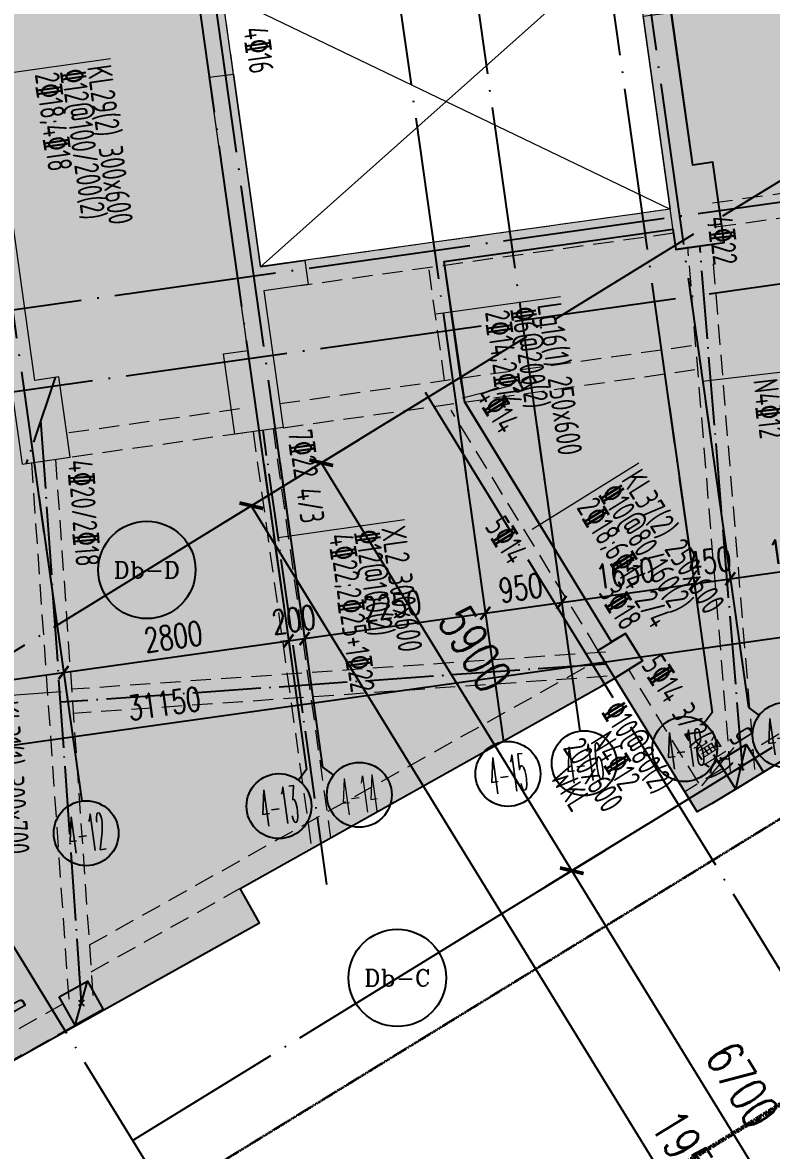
# Model space of a CAD drawing. Header units: millimetres. Extents: x 1089227 to 13101469, y 618865 to 10240562.
# Drawn here: x 3726150 to 3735382, y 4796179 to 4810079 of the extents above; entities that cross this region are included whole.
import ezdxf
from ezdxf.enums import TextEntityAlignment as Align

# ---------------------------------------------------------------- set-up
doc = ezdxf.new("R2010")
doc.units = ezdxf.units.MM
doc.header["$LTSCALE"] = 1000
doc.header["$PDMODE"] = 3
doc.header["$PDSIZE"] = 200
for name, pattern in [('A09-G-CTRL-用地红线+建筑退线_设计区$0$A02-G-MAIN-用地红线+退线_设计区$0$Redline1', [20, 10, -2, 2, -2, 2, -2]), ('A09-G-CTRL-用地红线+建筑退线_设计区$0$Controlline1', [12.8, 8, -1.6, 1.6, -1.6]), ('DOTE', [2.42, 2, -0.2, 0.02, -0.2]), ('GB_DASHDOT3', [1.0675, 0.84, -0.105, 0.0175, -0.105]), ('HIDDEN', [0.375, 0.25, -0.125])]:
    doc.linetypes.add(name, pattern=pattern)
doc.layers.get('0').update_dxf_attribs({"linetype": 'CONTINUOUS'})
doc.layers.get('Defpoints').update_dxf_attribs({"linetype": 'CONTINUOUS'})
for name, color, linetype, lineweight in [('A09-G-CTRL-用地红线+建筑退线_设计区$0$Z-REDL(用地红线)', 10, 'CONTINUOUS', 60), ('A09-G-CTRL-用地红线+建筑退线_设计区$0$Z-REDL-CTRL(建筑控制线)', 40, 'CONTINUOUS', 35), ('S-BEAM-DASH', 4, 'HIDDEN', 0), ('S-HOLE', 11, 'CONTINUOUS', 0), ('S-SLAB-HATCH', 73, 'CONTINUOUS', 0), ('S-WALL', 31, 'CONTINUOUS', 0), ('梁原位标注', 7, 'CONTINUOUS', 18), ('梁名称编号', 2, 'CONTINUOUS', 18), ('梁标注引线', 2, 'CONTINUOUS', 18), ('梁集中标注', 2, 'CONTINUOUS', 18)]:
    doc.layers.add(name, color=color, linetype=linetype, lineweight=lineweight)
for name, color, linetype in [('AXIS', 3, 'CONTINUOUS'), ('AXIS_TEXT', 7, 'CONTINUOUS'), ('C-H', 8, 'CONTINUOUS'), ('DOTE', 1, 'DOTE'), ('S-COLU-BEAM', 240, 'CONTINUOUS'), ('S-GRID-DE', 11, 'GB_DASHDOT3'), ('单形心', 4, 'CONTINUOUS'), ('辅助', 7, 'CONTINUOUS'), ('降板范围', 7, 'CONTINUOUS')]:
    doc.layers.add(name, color=color, linetype=linetype)
doc.styles.add('_TCH_AXIS', font='COMPLEX', dxfattribs={"bigfont": 'AllInOneBig.shx'})
doc.styles.add('_TCH_DIM_T3', font='SIMPLEX', dxfattribs={"width": 0.705882, "bigfont": 'AllInOneBig.shx'})
doc.styles.add('COMPLEX', font='COMPLEX', dxfattribs={"bigfont": 'AllInOneBig.shx'})
doc.styles.add('Style 1', font='yjkeng.shx', dxfattribs={"width": 0.7, "height": 300, "bigfont": 'yjkchn.shx'})
doc.dimstyles.new('_TCH_ARCH&&150', dxfattribs={"dimtxt": 446.25, "dimasz": 150, "dimexe": 375, "dimexo": 450, "dimgap": 189.375, "dimtad": 1, "dimdec": 0, "dimzin": 0, "dimdsep": 46, "dimtxsty": '_TCH_DIM_T3', "dimblk": 'ARCHTICK', "dimcen": 0.09, "dimclrt": 7, "dimazin": 2, "dimtfac": 1, "dimtdec": 0, "dimtix": 1, "dimtmove": 2, "dimatfit": 3, "dimfxl": 0, "dimtolj": 1, "dimtzin": 0, "dimarcsym": 0})
doc.dimstyles.new('_TCH_ARCH-100', dxfattribs={"dimscale": 100, "dimtxt": 2.975, "dimasz": 1, "dimexe": 2.5, "dimexo": 3, "dimgap": 1, "dimtad": 1, "dimdec": 0, "dimzin": 0, "dimdsep": 46, "dimtxsty": '_TCH_DIM_T3', "dimblk": 'ARCHTICK', "dimcen": 0.09, "dimclrt": 7, "dimazin": 2, "dimtfac": 1, "dimtdec": 0, "dimtix": 1, "dimtmove": 2, "dimatfit": 3, "dimfxl": 0, "dimtolj": 1, "dimtzin": 0, "dimarcsym": 0})

# ---------------------------------------------------------------- blocks, each defined once
blk = doc.blocks.new('0323最综用地红线')
at = {"layer": 'A09-G-CTRL-用地红线+建筑退线_设计区$0$Z-REDL(用地红线)', "color": 1, "linetype": 'A09-G-CTRL-用地红线+建筑退线_设计区$0$A02-G-MAIN-用地红线+退线_设计区$0$Redline1', "ltscale": 0.0005}
blk.add_lwpolyline([(8227645, 3548171), (8223641, 3545906), (8217172, 3542094), (8215277, 3540938), (8195227, 3528619), (8181891, 3520433), (8167979, 3511884), (8158561, 3506101)], dxfattribs=at)
at = {"layer": 'A09-G-CTRL-用地红线+建筑退线_设计区$0$Z-REDL-CTRL(建筑控制线)', "linetype": 'A09-G-CTRL-用地红线+建筑退线_设计区$0$Controlline1', "ltscale": 0.0005, "flags": 128}
blk.add_lwpolyline([(8299567, 3686108), (8326626, 3675265), (8336400, 3687495), (8338983, 3690878), (8341712, 3688883), (8341724, 3688834), (8348492, 3681996), (8336495, 3657264), (8335815, 3655857), (8334921, 3653765), (8334408, 3652495), (8333554, 3650188), (8332762, 3647815), (8332296, 3646270), (8331866, 3644682), (8331460, 3643007), (8331063, 3641145), (8330737, 3639422), (8330293, 3636480), (8330017, 3634043), (8329761, 3630317), (8329732, 3627942), (8329763, 3625708), (8329928, 3622644), (8330113, 3620704), (8330325, 3618642), (8330653, 3615645), (8331572, 3606971), (8333151, 3600656), (8334420, 3595620), (8335099, 3592902), (8332162, 3588340), (8329462, 3587873), (8325135, 3587049), (8322510, 3586515), (8319525, 3585891), (8317926, 3585544), (8316578, 3585249), (8315535, 3585011), (8313300, 3584499), (8310791, 3583894), (8309251, 3583537), (8305740, 3582637), (8303918, 3582156), (8302104, 3581668), (8299703, 3581012), (8297227, 3580315), (8295056, 3579682), (8292998, 3579074), (8290643, 3578358), (8288572, 3577710), (8287591, 3577398), (8286161, 3576940), (8284503, 3576401), (8282624, 3575767), (8281086, 3575247), (8278146, 3574222), (8273894, 3572680), (8272471, 3572149), (8271089, 3571640), (8267888, 3570407), (8264331, 3569000), (8260702, 3567515), (8258549, 3566609), (8254947, 3565066), (8252185, 3563832), (8250834, 3563232), (8249176, 3562470), (8247994, 3561930), (8245505, 3560754), (8242980, 3559544), (8239801, 3558013), (8237959, 3557076), (8235838, 3555996), (8233384, 3554698), (8228450, 3552051), (8226178, 3550787), (8222141, 3548504), (8215629, 3544667), (8213710, 3543497), (8193657, 3531175), (8180322, 3522990), (8166408, 3514440), (8156991, 3508658), (8151138, 3505062), (8142685, 3507267), (8121171, 3545747), (8120724, 3546549), (8120233, 3547383), (8119272, 3548967), (8118108, 3550752), (8117067, 3552244), (8115806, 3553970), (8115672, 3554140), (8146431, 3575790), (8162146, 3587599), (8162295, 3588125), (8199863, 3615253), (8204215, 3618404), (8231584, 3638167), (8260590, 3655826), (8295376, 3680010)], close=True, dxfattribs=at)
blk = doc.blocks.new('_AXISO')
blk.add_circle((0, 0), 0.5)
at = {"layer": 'AXIS_TEXT', "style": 'COMPLEX', "width": 1.041667}
blk.add_attdef('A', text='', height=0.56, dxfattribs=at).set_placement((-0.25, -0.28), (0.25, -0.28), align=Align.FIT)
blk = doc.blocks.new('_ArchTick')
at = {"color": 0, "linetype": 'ByBlock', "const_width": 0.3}
blk.add_lwpolyline([(-0.707, -0.707), (0.707, 0.707)], dxfattribs=at)
blk = doc.blocks.new('*D28')
at = {"layer": 'AXIS', "color": 0, "lineweight": -2, "transparency": 16777216}
for p, q in [((0, -2314), (0, -5564)), ((31150, -2314), (31150, -5564)), ((0, -5314), (31150, -5314))]:
    blk.add_line(p, q, dxfattribs=at)
at = {"layer": 'Defpoints', "color": 0, "transparency": 16777216}
for p in [(0, -2014), (31150, -2014), (31150, -5314)]:
    blk.add_point(p, dxfattribs=at)
at = {"layer": 'AXIS', "color": 0, "linetype": 'ByBlock', "lineweight": -2, "transparency": 16777216, "xscale": 100, "yscale": 100, "zscale": 100, "rotation": 180}
blk.add_blockref('_ArchTick', (0, -5314), dxfattribs=at)
at = {"layer": 'AXIS', "color": 0, "linetype": 'ByBlock', "lineweight": -2, "transparency": 16777216, "xscale": 100, "yscale": 100, "zscale": 100}
blk.add_blockref('_ArchTick', (31150, -5314), dxfattribs=at)
at = {"layer": 'AXIS', "color": 7, "transparency": 16777216, "insert": (15575, -5065), "char_height": 297.5, "attachment_point": 5, "style": '_TCH_DIM_T3'}
blk.add_mtext('\\A1;31150', dxfattribs=at)
blk = doc.blocks.new('*D34')
at = {"layer": 'AXIS', "color": 0, "lineweight": -2, "transparency": 16777216}
for p, q in [((11700, -2314), (11700, -4764)), ((14400, -2314), (14400, -4764)), ((11700, -4514), (14400, -4514))]:
    blk.add_line(p, q, dxfattribs=at)
at = {"layer": 'Defpoints', "color": 0, "transparency": 16777216}
for p in [(11700, -2014), (14400, -2014), (14400, -4514)]:
    blk.add_point(p, dxfattribs=at)
at = {"layer": 'AXIS', "color": 0, "linetype": 'ByBlock', "lineweight": -2, "transparency": 16777216, "xscale": 100, "yscale": 100, "zscale": 100, "rotation": 180}
blk.add_blockref('_ArchTick', (11700, -4514), dxfattribs=at)
at = {"layer": 'AXIS', "color": 0, "linetype": 'ByBlock', "lineweight": -2, "transparency": 16777216, "xscale": 100, "yscale": 100, "zscale": 100}
blk.add_blockref('_ArchTick', (14400, -4514), dxfattribs=at)
at = {"layer": 'AXIS', "color": 7, "transparency": 16777216, "insert": (13050, -4265), "char_height": 297.5, "attachment_point": 5, "style": '_TCH_DIM_T3'}
blk.add_mtext('\\A1;2700', dxfattribs=at)
blk = doc.blocks.new('*D35')
at = {"layer": 'AXIS', "color": 0, "lineweight": -2, "transparency": 16777216}
for p, q in [((14400, -2314), (14400, -4764)), ((17200, -2314), (17200, -4764)), ((14400, -4514), (17200, -4514))]:
    blk.add_line(p, q, dxfattribs=at)
at = {"layer": 'Defpoints', "color": 0, "transparency": 16777216}
for p in [(14400, -2014), (17200, -2014), (17200, -4514)]:
    blk.add_point(p, dxfattribs=at)
at = {"layer": 'AXIS', "color": 0, "linetype": 'ByBlock', "lineweight": -2, "transparency": 16777216, "xscale": 100, "yscale": 100, "zscale": 100, "rotation": 180}
blk.add_blockref('_ArchTick', (14400, -4514), dxfattribs=at)
at = {"layer": 'AXIS', "color": 0, "linetype": 'ByBlock', "lineweight": -2, "transparency": 16777216, "xscale": 100, "yscale": 100, "zscale": 100}
blk.add_blockref('_ArchTick', (17200, -4514), dxfattribs=at)
at = {"layer": 'AXIS', "color": 7, "transparency": 16777216, "insert": (15800, -4265), "char_height": 297.5, "attachment_point": 5, "style": '_TCH_DIM_T3'}
blk.add_mtext('\\A1;2800', dxfattribs=at)
blk = doc.blocks.new('*D36')
at = {"layer": 'AXIS', "color": 0, "lineweight": -2, "transparency": 16777216}
for p, q in [((17200, -2314), (17200, -4764)), ((17400, -2314), (17400, -4764)), ((17200, -4514), (17100, -4514)), ((17200, -4514), (17400, -4514)), ((17400, -4514), (17500, -4514))]:
    blk.add_line(p, q, dxfattribs=at)
at = {"layer": 'Defpoints', "color": 0, "transparency": 16777216}
for p in [(17200, -2014), (17400, -2014), (17400, -4514)]:
    blk.add_point(p, dxfattribs=at)
at = {"layer": 'AXIS', "color": 0, "linetype": 'ByBlock', "lineweight": -2, "transparency": 16777216, "xscale": 100, "yscale": 100, "zscale": 100}
blk.add_blockref('_ArchTick', (17200, -4514), dxfattribs=at)
at = {"layer": 'AXIS', "color": 0, "linetype": 'ByBlock', "lineweight": -2, "transparency": 16777216, "xscale": 100, "yscale": 100, "zscale": 100, "rotation": 180}
blk.add_blockref('_ArchTick', (17400, -4514), dxfattribs=at)
at = {"layer": 'AXIS', "color": 7, "transparency": 16777216, "insert": (17300, -4265), "char_height": 297.5, "attachment_point": 5, "style": '_TCH_DIM_T3'}
blk.add_mtext('\\A1;200', dxfattribs=at)
blk = doc.blocks.new('*D37')
at = {"layer": 'AXIS', "color": 0, "lineweight": -2, "transparency": 16777216}
for p, q in [((17400, -2314), (17400, -4764)), ((19650, -2314), (19650, -4764)), ((17400, -4514), (19650, -4514))]:
    blk.add_line(p, q, dxfattribs=at)
at = {"layer": 'Defpoints', "color": 0, "transparency": 16777216}
for p in [(17400, -2014), (19650, -2014), (19650, -4514)]:
    blk.add_point(p, dxfattribs=at)
at = {"layer": 'AXIS', "color": 0, "linetype": 'ByBlock', "lineweight": -2, "transparency": 16777216, "xscale": 100, "yscale": 100, "zscale": 100, "rotation": 180}
blk.add_blockref('_ArchTick', (17400, -4514), dxfattribs=at)
at = {"layer": 'AXIS', "color": 0, "linetype": 'ByBlock', "lineweight": -2, "transparency": 16777216, "xscale": 100, "yscale": 100, "zscale": 100}
blk.add_blockref('_ArchTick', (19650, -4514), dxfattribs=at)
at = {"layer": 'AXIS', "color": 7, "transparency": 16777216, "insert": (18525, -4265), "char_height": 297.5, "attachment_point": 5, "style": '_TCH_DIM_T3'}
blk.add_mtext('\\A1;2250', dxfattribs=at)
blk = doc.blocks.new('*D38')
at = {"layer": 'AXIS', "color": 0, "lineweight": -2, "transparency": 16777216}
for p, q in [((19650, -2314), (19650, -4764)), ((20600, -2314), (20600, -4764)), ((19650, -4514), (20600, -4514))]:
    blk.add_line(p, q, dxfattribs=at)
at = {"layer": 'Defpoints', "color": 0, "transparency": 16777216}
for p in [(19650, -2014), (20600, -2014), (20600, -4514)]:
    blk.add_point(p, dxfattribs=at)
at = {"layer": 'AXIS', "color": 0, "linetype": 'ByBlock', "lineweight": -2, "transparency": 16777216, "xscale": 100, "yscale": 100, "zscale": 100, "rotation": 180}
blk.add_blockref('_ArchTick', (19650, -4514), dxfattribs=at)
at = {"layer": 'AXIS', "color": 0, "linetype": 'ByBlock', "lineweight": -2, "transparency": 16777216, "xscale": 100, "yscale": 100, "zscale": 100}
blk.add_blockref('_ArchTick', (20600, -4514), dxfattribs=at)
at = {"layer": 'AXIS', "color": 7, "transparency": 16777216, "insert": (20125, -4265), "char_height": 297.5, "attachment_point": 5, "style": '_TCH_DIM_T3'}
blk.add_mtext('\\A1;950', dxfattribs=at)
blk = doc.blocks.new('*D39')
at = {"layer": 'AXIS', "color": 0, "lineweight": -2, "transparency": 16777216}
for p, q in [((20600, -2314), (20600, -4764)), ((22250, -2314), (22250, -4764)), ((20600, -4514), (22250, -4514))]:
    blk.add_line(p, q, dxfattribs=at)
at = {"layer": 'Defpoints', "color": 0, "transparency": 16777216}
for p in [(20600, -2014), (22250, -2014), (22250, -4514)]:
    blk.add_point(p, dxfattribs=at)
at = {"layer": 'AXIS', "color": 0, "linetype": 'ByBlock', "lineweight": -2, "transparency": 16777216, "xscale": 100, "yscale": 100, "zscale": 100, "rotation": 180}
blk.add_blockref('_ArchTick', (20600, -4514), dxfattribs=at)
at = {"layer": 'AXIS', "color": 0, "linetype": 'ByBlock', "lineweight": -2, "transparency": 16777216, "xscale": 100, "yscale": 100, "zscale": 100}
blk.add_blockref('_ArchTick', (22250, -4514), dxfattribs=at)
at = {"layer": 'AXIS', "color": 7, "transparency": 16777216, "insert": (21425, -4265), "char_height": 297.5, "attachment_point": 5, "style": '_TCH_DIM_T3'}
blk.add_mtext('\\A1;1650', dxfattribs=at)
blk = doc.blocks.new('*D40')
at = {"layer": 'AXIS', "color": 0, "lineweight": -2, "transparency": 16777216}
for p, q in [((22250, -2314), (22250, -4764)), ((22700, -2314), (22700, -4764)), ((22250, -4514), (22150, -4514)), ((22250, -4514), (22700, -4514)), ((22700, -4514), (22800, -4514))]:
    blk.add_line(p, q, dxfattribs=at)
at = {"layer": 'Defpoints', "color": 0, "transparency": 16777216}
for p in [(22250, -2014), (22700, -2014), (22700, -4514)]:
    blk.add_point(p, dxfattribs=at)
at = {"layer": 'AXIS', "color": 0, "linetype": 'ByBlock', "lineweight": -2, "transparency": 16777216, "xscale": 100, "yscale": 100, "zscale": 100}
blk.add_blockref('_ArchTick', (22250, -4514), dxfattribs=at)
at = {"layer": 'AXIS', "color": 0, "linetype": 'ByBlock', "lineweight": -2, "transparency": 16777216, "xscale": 100, "yscale": 100, "zscale": 100, "rotation": 180}
blk.add_blockref('_ArchTick', (22700, -4514), dxfattribs=at)
at = {"layer": 'AXIS', "color": 7, "transparency": 16777216, "insert": (22475, -4265), "char_height": 297.5, "attachment_point": 5, "style": '_TCH_DIM_T3'}
blk.add_mtext('\\A1;450', dxfattribs=at)
blk = doc.blocks.new('*D41')
at = {"layer": 'AXIS', "color": 0, "lineweight": -2, "transparency": 16777216}
for p, q in [((22700, -2314), (22700, -4764)), ((24450, -2314), (24450, -4764)), ((22700, -4514), (24450, -4514))]:
    blk.add_line(p, q, dxfattribs=at)
at = {"layer": 'Defpoints', "color": 0, "transparency": 16777216}
for p in [(22700, -2014), (24450, -2014), (24450, -4514)]:
    blk.add_point(p, dxfattribs=at)
at = {"layer": 'AXIS', "color": 0, "linetype": 'ByBlock', "lineweight": -2, "transparency": 16777216, "xscale": 100, "yscale": 100, "zscale": 100, "rotation": 180}
blk.add_blockref('_ArchTick', (22700, -4514), dxfattribs=at)
at = {"layer": 'AXIS', "color": 0, "linetype": 'ByBlock', "lineweight": -2, "transparency": 16777216, "xscale": 100, "yscale": 100, "zscale": 100}
blk.add_blockref('_ArchTick', (24450, -4514), dxfattribs=at)
at = {"layer": 'AXIS', "color": 7, "transparency": 16777216, "insert": (23575, -4265), "char_height": 297.5, "attachment_point": 5, "style": '_TCH_DIM_T3'}
blk.add_mtext('\\A1;1750', dxfattribs=at)
blk = doc.blocks.new('*D450')
at = {"layer": 'AXIS', "color": 0, "lineweight": -2, "transparency": 16777216}
for p, q in [((-173409, -19984), (-175525, -21284)), ((-175206, -21087), (-165000, -37704)), ((-163203, -36600), (-165320, -37900))]:
    blk.add_line(p, q, dxfattribs=at)
at = {"layer": 'Defpoints', "color": 0, "transparency": 16777216}
for p in [(-173025, -19748), (-162820, -36364), (-165000, -37704)]:
    blk.add_point(p, dxfattribs=at)
at = {"layer": 'AXIS', "color": 0, "lineweight": -2, "transparency": 16777216, "xscale": 150, "yscale": 150, "zscale": 150}
for p, rotation in [((-175206, -21087), 121.5582110074274), ((-165000, -37704), 301.5582110074274)]:
    blk.add_blockref('_ArchTick', p, dxfattribs=dict(at, rotation=rotation))
at = {"layer": 'AXIS', "color": 7, "transparency": 16777216, "insert": (-169751, -29180), "char_height": 446.2, "attachment_point": 5, "rotation": 301.5582, "style": '_TCH_DIM_T3'}
blk.add_mtext('\\A1;19500', dxfattribs=at)
blk = doc.blocks.new('*D452')
at = {"layer": 'AXIS', "color": 0, "lineweight": -2, "transparency": 16777216}
for p, q in [((-170321, -25011), (-171574, -25781)), ((-171255, -25585), (-167748, -31294)), ((-166814, -30720), (-168068, -31490))]:
    blk.add_line(p, q, dxfattribs=at)
at = {"layer": 'Defpoints', "color": 0, "transparency": 16777216}
for p in [(-169937, -24776), (-166431, -30485), (-167748, -31294)]:
    blk.add_point(p, dxfattribs=at)
at = {"layer": 'AXIS', "color": 0, "lineweight": -2, "transparency": 16777216, "xscale": 150, "yscale": 150, "zscale": 150}
for p, rotation in [((-171255, -25585), 121.5582110074262), ((-167748, -31294), 301.5582110074262)]:
    blk.add_blockref('_ArchTick', p, dxfattribs=dict(at, rotation=rotation))
at = {"layer": 'AXIS', "color": 7, "transparency": 16777216, "insert": (-169150, -28223), "char_height": 446.2, "attachment_point": 5, "rotation": 301.5582, "style": '_TCH_DIM_T3'}
blk.add_mtext('\\A1;6700', dxfattribs=at)
blk = doc.blocks.new('*D453')
at = {"layer": 'AXIS', "color": 0, "lineweight": -2, "transparency": 16777216}
for p, q in [((-173409, -19984), (-174662, -20754)), ((-174343, -20557), (-171255, -25585)), ((-170321, -25011), (-171574, -25781))]:
    blk.add_line(p, q, dxfattribs=at)
at = {"layer": 'Defpoints', "color": 0, "transparency": 16777216}
for p in [(-173025, -19748), (-169937, -24776), (-171255, -25585)]:
    blk.add_point(p, dxfattribs=at)
at = {"layer": 'AXIS', "color": 0, "lineweight": -2, "transparency": 16777216, "xscale": 150, "yscale": 150, "zscale": 150}
for p, rotation in [((-174343, -20557), 121.5582110074291), ((-171255, -25585), 301.5582110074291)]:
    blk.add_blockref('_ArchTick', p, dxfattribs=dict(at, rotation=rotation))
at = {"layer": 'AXIS', "color": 7, "transparency": 16777216, "insert": (-172447, -22855), "char_height": 446.2, "attachment_point": 5, "rotation": 301.5582, "style": '_TCH_DIM_T3'}
blk.add_mtext('\\A1;5900', dxfattribs=at)
blk = doc.blocks.new('QZ-TL-0808')
at = {"layer": 'C-H'}
for points in [[(-130443, -110819), (-130096, -110770), (-129832, -112651), (-129584, -112617), (-129445, -113607), (-130039, -113690)], [(-135790, -111570), (-135493, -111530), (-135159, -113905), (-134614, -113828), (-134573, -114126), (-135117, -114202), (-134881, -115886), (-135475, -115969), (-135614, -114979), (-135317, -114937)], [(-138099, -116338), (-137504, -116254), (-137644, -115264), (-137941, -115306), (-138414, -111941), (-138711, -111983), (-138377, -114357), (-138774, -114413), (-138732, -114710), (-138335, -114654)]]:
    blk.add_hatch(color=256, dxfattribs=at).paths.add_polyline_path(points)
at = {"layer": 'S-WALL'}
for points in [[(-130443, -110819), (-130096, -110770), (-129832, -112651), (-129584, -112617), (-129445, -113607), (-130039, -113690), (-130443, -110819)], [(-135790, -111570), (-135493, -111530), (-135159, -113905), (-134614, -113828), (-134573, -114126), (-135117, -114202), (-134881, -115886), (-135475, -115969), (-135614, -114979), (-135317, -114937), (-135790, -111570)], [(-138099, -116338), (-137504, -116254), (-137644, -115264), (-137941, -115306), (-138414, -111941), (-138711, -111983), (-138377, -114357), (-138774, -114413), (-138732, -114710), (-138335, -114654), (-138099, -116338)]]:
    blk.add_lwpolyline(points, dxfattribs=at)
blk = doc.blocks.new('BANWANG_XINGXIN')
at = {"color": 0}
for points in [[(0.71, 0.71), (-0.71, -0.71)], [(-0.71, 0.71), (0.71, -0.71)]]:
    blk.add_lwpolyline(points, dxfattribs=at)
blk = doc.blocks.new('1F柱网-0808')
at = {"layer": 'S-COLU-BEAM'}
for points in [[(13879, 29824), (14220, 30033), (14429, 29693), (14089, 29483)], [(15369, 28455), (15710, 28665), (15920, 28324), (15579, 28114)], [(7239, 25553), (7588, 25749), (7783, 25400), (7434, 25204)]]:
    blk.add_lwpolyline(points, close=True, dxfattribs=at)
blk.add_blockref('QZ-TL-0808', (144880, 148457))
at = {"layer": '单形心', "xscale": 50, "yscale": 50, "zscale": 50}
for p in [(15644, 28389), (7511, 25477)]:
    blk.add_blockref('BANWANG_XINGXIN', p, dxfattribs=at)
blk = doc.blocks.new('2FJGBZ')
at = {"layer": 'C-H'}
h = blk.add_hatch(color=256, dxfattribs=at)
h.dxf.hatch_style = 1
h.paths.add_polyline_path([(13879, 29824), (14220, 30033), (14429, 29693), (14089, 29483)])
h = blk.add_hatch(color=256, dxfattribs=at)
h.dxf.hatch_style = 1
h.paths.add_polyline_path([(7240, 25555), (7588, 25749), (7784, 25400), (7434, 25204)])
at = {"layer": 'S-SLAB-HATCH'}
h = blk.add_hatch(dxfattribs=at)
h.set_pattern_fill('松散材料', color=256, scale=200, angle=8)
h.set_pattern_definition([(8.0000004, (-5457252.86, 1932872.46), (133.485347, 397.445483), [0, -375])])
h.paths.add_polyline_path([(-9941, 34947), (-8108, 35973), (-7021, 34031), (-8854, 33005)], flags=16)
h.paths.add_polyline_path([(-5324, 26702), (-3492, 27727), (-2393, 25764), (-4225, 24738)], flags=16)
h.paths.add_polyline_path([(-593, 32496), (-676, 33091), (-924, 33056), (-1230, 35235), (701, 35506), (1091, 32733)], flags=16)
h.paths.add_polyline_path([(9248, 37919), (14299, 38629), (14772, 35262), (9722, 34554)], flags=16)
h.paths.add_polyline_path([(-685, 57224), (-2616, 56953), (-2950, 59330), (-1019, 59601)], flags=17)
h.paths.add_polyline_path([(-1646, 64057), (-2933, 63876), (-3114, 65163), (-1827, 65344)], flags=16)
h.paths.add_polyline_path([(-24126, 53937), (-21332, 55501), (-20160, 53408), (-22952, 51844)], flags=16)
edge = h.paths.add_edge_path()
edge.add_line((8274, 69995), (8191, 70590))
edge.add_line((8191, 70590), (3804, 69973))
edge.add_line((3804, 69973), (2121, 81951))
edge.add_line((2121, 81951), (-4347, 81042))
edge.add_line((-4347, 81042), (-6158, 83583))
edge.add_line((-6158, 83583), (-29732, 67073))
edge.add_line((-29732, 67073), (-29727, 67065))
edge.add_arc((-27730, 64687), 3105, 130.0192, 209.2114)
edge.add_line((-30440, 63171), (-28906, 60430))
edge.add_line((-28906, 60430), (-28209, 60820))
edge.add_line((-28209, 60820), (-23030, 51571))
edge.add_line((-23030, 51571), (-21720, 52305))
edge.add_line((-21720, 52305), (-19375, 48117))
edge.add_line((-19375, 48117), (-20683, 47384))
edge.add_line((-20683, 47384), (-16580, 40054))
edge.add_line((-16580, 40054), (-15271, 40787))
edge.add_line((-15271, 40787), (-13928, 38388))
edge.add_line((-13928, 38388), (-15237, 37655))
edge.add_line((-15237, 37655), (-7004, 22953))
edge.add_line((-7004, 22953), (-2295, 25590))
edge.add_line((-2295, 25590), (192, 21150))
edge.add_line((192, 21150), (9708, 26465))
edge.add_line((9708, 26465), (9462, 26902))
edge.add_line((9462, 26902), (13922, 29398))
edge.add_line((13922, 29398), (14261, 29587))
edge.add_line((14261, 29587), (12238, 32884))
edge.add_line((12238, 32884), (12186, 33190))
edge.add_line((12186, 33190), (11986, 34618))
edge.add_line((11986, 34618), (14806, 35014))
edge.add_line((14806, 35014), (14841, 34766))
edge.add_line((14841, 34766), (15435, 34850))
edge.add_line((15435, 34850), (15296, 35840))
edge.add_line((15296, 35840), (15049, 35805))
edge.add_line((15049, 35805), (14786, 37687))
edge.add_line((14786, 37687), (14735, 37681))
edge.add_line((14735, 37681), (14054, 42533))
edge.add_line((14054, 42533), (15292, 42708))
edge.add_line((15292, 42708), (15390, 42014))
edge.add_line((15390, 42014), (15786, 42070))
edge.add_line((15786, 42070), (15647, 43059))
edge.add_line((15647, 43059), (14012, 42829))
edge.add_line((14012, 42829), (13886, 43721))
edge.add_line((13886, 43721), (13985, 43736))
edge.add_line((13985, 43736), (13889, 44429))
edge.add_line((13889, 44429), (5471, 43245))
edge.add_line((5471, 43245), (5422, 43593))
edge.add_line((5422, 43593), (2748, 43216))
edge.add_line((2748, 43216), (1399, 52821))
edge.add_line((1399, 52821), (1744, 52870))
edge.add_line((1744, 52870), (1737, 52919))
edge.add_line((1737, 52919), (2332, 53003))
edge.add_line((2332, 53003), (2338, 52953))
edge.add_line((2338, 52953), (3676, 53141))
edge.add_line((3676, 53141), (3627, 53490))
edge.add_line((3627, 53490), (2735, 53363))
edge.add_line((2735, 53363), (2179, 57324))
edge.add_line((2179, 57324), (-346, 56969))
edge.add_line((-346, 56969), (-388, 57266))
edge.add_line((-388, 57266), (-685, 57224))
edge.add_line((-685, 57224), (-1450, 62671))
edge.add_line((-1450, 62671), (-1154, 62713))
edge.add_line((-1154, 62713), (-1975, 68555))
edge.add_line((-1975, 68555), (8274, 69995))
h.paths.add_polyline_path([(-14963, 37579), (-12696, 38848), (-11523, 36754), (-13791, 35485)], flags=16)
h = blk.add_hatch(dxfattribs=at)
h.set_pattern_fill('GRASS', color=256, scale=150, angle=8)
h.set_pattern_definition([(98.0000004, (-5457252.86, 1932872.46), (-338.085388, 254.76561), [79.374198, -519.303045]), (53, (-5457252.86, 1932872.46), (-338.08562, 254.765784), [79.374198, -343.954845]), (143, (-5457252.86, 1932872.46), (-254.765784, -338.08562), [79.374198, -343.954845])])
h.paths.add_polyline_path([(15281, 27932), (15106, 27833), (14089, 29483), (14429, 29693), (14220, 30033), (14048, 29928), (12238, 32885), (11986, 34618), (14806, 35014), (14841, 34766), (15435, 34850), (15296, 35840), (15049, 35805), (14784, 37687), (14735, 37680), (14568, 38869), (14054, 42532), (15292, 42707), (15389, 42014), (15786, 42070), (15647, 43059), (14013, 42830), (13886, 43721), (13985, 43736), (13891, 44416), (37277, 47715), (40077, 43161), (34920, 39994), (28083, 35793), (15579, 28114)])
at = {"layer": 'S-BEAM-DASH'}
for p, q in [((9091, 36885), (8520, 40947)), ((9388, 36926), (8817, 40989)), ((18882, 35839), (15267, 35331)), ((18924, 35542), (15309, 35034)), ((14772, 35262), (10168, 34615)), ((14814, 34965), (10209, 34317)), ((15516, 28332), (14989, 34796)), ((15815, 28357), (15288, 34820)), ((12188, 33180), (11986, 34618)), ((11990, 33152), (11788, 34590)), ((9958, 32865), (15070, 33586)), ((10000, 32568), (15112, 33289)), ((14048, 29928), (12237, 32885)), ((9463, 32799), (7334, 32500)), ((13881, 29826), (12070, 32783)), ((9876, 32554), (10585, 27513)), ((9505, 32502), (7327, 32196)), ((9629, 32519), (10351, 27382)), ((6896, 32136), (7361, 25466)), ((7194, 32178), (7661, 25487)), ((21542, 32128), (15763, 28580)), ((21699, 31873), (15920, 28324)), ((13973, 29803), (7391, 29344)), ((7611, 26193), (13771, 29640)), ((13993, 29504), (7412, 29045)), ((15106, 27833), (14086, 29491)), ((15123, 28186), (14260, 29588)), ((7634, 25862), (13918, 29378)), ((15422, 28370), (14953, 28082)), ((15579, 28114), (15281, 27932)), ((7288, 25466), (2795, 22952)), ((7434, 25204), (2942, 22690))]:
    blk.add_line(p, q, dxfattribs=at)
at = {"layer": 'S-GRID-DE'}
for p, q in [((10539, 26940), (9753, 32537)), ((13983, 29653), (7252, 29184))]:
    blk.add_line(p, q, dxfattribs=at)
for points in [[(15666, 28345), (15138, 34808)], [(7188, 33188), (6832, 32126)], [(7010, 32657), (7510, 25476)], [(15579, 28114), (15710, 28665)], [(7434, 25204), (7588, 25749)]]:
    blk.add_lwpolyline(points, dxfattribs=at)
at = {"layer": 'S-HOLE'}
blk.add_lwpolyline([(9248, 37919), (14299, 38629), (14772, 35262), (9722, 34554)], close=True, dxfattribs=at)
for points in [[(9722, 34552), (14299, 38629)], [(9248, 37919), (14772, 35262)]]:
    blk.add_lwpolyline(points, dxfattribs=at)
at = {"layer": '降板范围'}
for points in [[(-7004, 22953), (-2295, 25590), (192, 21150), (9708, 26465), (9470, 26889), (13930, 29385), (14089, 29483), (14429, 29693), (14220, 30033), (14049, 29929), (12238, 32884), (12186, 33190), (11986, 34618), (14806, 35014), (14841, 34766), (15435, 34850), (15296, 35840), (15049, 35805), (14786, 37687)], [(28083, 35793), (15579, 28114), (15281, 27932), (15106, 27833), (14089, 29483), (14429, 29693), (14220, 30033), (14048, 29928), (12238, 32885), (11986, 34618), (14806, 35014), (14841, 34766), (15435, 34850), (15296, 35840), (15049, 35805), (14784, 37687)]]:
    blk.add_lwpolyline(points, dxfattribs=at)
blk.add_blockref('1F柱网-0808', (0, 0))
blk = doc.blocks.new('52+', base_point=(0, -1000))
at = {"layer": 'AXIS'}
for p, q in [((14400, -4203.8), (14400, -6114.2)), ((17200, -4203.8), (17200, -6114.2)), ((17400, -4203.8), (17400, -6114.2)), ((19650, -4203.8), (19650, -6114.2)), ((20600, -4203.8), (20600, -6114.2)), ((22250, -4203.8), (22250, -6114.2)), ((22700, -4203.8), (22700, -6114.2)), ((17200, -6114.2), (17082.8, -6231.3)), ((17400, -6114.2), (17517.2, -6231.3)), ((22250, -6114.2), (22132.8, -6231.3)), ((22700, -6114.2), (22817.2, -6231.3))]:
    blk.add_line(p, q, dxfattribs=at)
at = {"layer": 'DOTE', "color": 14}
for p, q in [((14400, 40365.9), (14400, -4203.8)), ((17200, 40365.9), (17200, -4203.8)), ((19650, 40365.9), (19650, -4203.8)), ((20600, 40365.9), (20600, -4203.8)), ((22250, 40365.9), (22250, -4203.8)), ((22700, 40365.9), (22700, -4203.8)), ((17400, 10801.1), (17400, -4203.8)), ((-1268, 0), (32065.5, 0)), ((-1268, -1000), (32065.5, -1000))]:
    blk.add_line(p, q, dxfattribs=at)
at = {"layer": 'AXIS'}
ref = blk.add_blockref('_AXISO', (14400, -6514.2), dxfattribs=dict(at, xscale=800, yscale=800, zscale=800))
ref.add_attrib('A', '4-12', (14173.7, -6740.4), dxfattribs={"color": 7, "height": 452.55, "style": '_TCH_AXIS', "width": 0.276316})
ref = blk.add_blockref('_AXISO', (16800, -6514.2), dxfattribs=dict(at, xscale=800, yscale=800, zscale=800))
ref.add_attrib('A', '4-13', (16573.7, -6740.4), dxfattribs={"color": 7, "height": 452.55, "style": '_TCH_AXIS', "width": 0.276316})
ref = blk.add_blockref('_AXISO', (17800, -6514.2), dxfattribs=dict(at, xscale=800, yscale=800, zscale=800))
ref.add_attrib('A', '4-14', (17573.7, -6740.4), dxfattribs={"color": 7, "height": 452.55, "style": '_TCH_AXIS', "width": 0.269231})
ref = blk.add_blockref('_AXISO', (19650, -6514.2), dxfattribs=dict(at, xscale=800, yscale=800, zscale=800))
ref.add_attrib('A', '4-15', (19423.7, -6740.4), dxfattribs={"color": 7, "height": 452.55, "style": '_TCH_AXIS', "width": 0.276316})
ref = blk.add_blockref('_AXISO', (20600, -6514.2), dxfattribs=dict(at, xscale=800, yscale=800, zscale=800))
ref.add_attrib('A', '4-16', (20373.7, -6740.4), dxfattribs={"color": 7, "height": 452.55, "style": '_TCH_AXIS', "width": 0.276316})
ref = blk.add_blockref('_AXISO', (21850, -6514.2), dxfattribs=dict(at, xscale=800, yscale=800, zscale=800))
ref.add_attrib('A', '4-18', (21623.7, -6740.4), dxfattribs={"color": 7, "height": 452.55, "style": '_TCH_AXIS', "width": 0.276316})
ref = blk.add_blockref('_AXISO', (23100, -6514.2), dxfattribs=dict(at, xscale=800, yscale=800, zscale=800))
ref.add_attrib('A', '4-19', (22873.7, -6740.4), dxfattribs={"color": 7, "height": 452.55, "style": '_TCH_AXIS', "width": 0.276316})
for p1, p2, distance, picture, middle in [((0, -2013.9), (31150, -2013.9), -3300, '*D28', (15575, -5065.1)), ((11700, -2013.9), (14400, -2013.9), -2500, '*D34', (13050, -4265.1)), ((14400, -2013.9), (17200, -2013.9), -2500, '*D35', (15800, -4265.1)), ((17200, -2013.9), (17400, -2013.9), -2500, '*D36', (17300, -4265.1)), ((17400, -2013.9), (19650, -2013.9), -2500, '*D37', (18525, -4265.1)), ((19650, -2013.9), (20600, -2013.9), -2500, '*D38', (20125, -4265.1)), ((20600, -2013.9), (22250, -2013.9), -2500, '*D39', (21425, -4265.1)), ((22250, -2013.9), (22700, -2013.9), -2500, '*D40', (22475, -4265.1)), ((22700, -2013.9), (24450, -2013.9), -2500, '*D41', (23575, -4265.1))]:
    dim = blk.add_aligned_dim(p1=p1, p2=p2, distance=distance, dimstyle='_TCH_ARCH-100', dxfattribs=at)
    dim.commit()
    dim.dimension.update_dxf_attribs({"geometry": picture, "text_midpoint": middle})
blk = doc.blocks.new('塔楼轴网260428')
at = {"layer": '辅助', "rotation": 8.00000038206086}
blk.add_blockref('52+', (-192268.4, -21666.4), dxfattribs=at)
blk = doc.blocks.new('裙房轴网260428')
at = {"layer": 'AXIS'}
for p, q in [((-173025.2, -19748.2), (-175982, -21564.3)), ((-169937.3, -24775.6), (-172894.2, -26591.7))]:
    blk.add_line(p, q, dxfattribs=at)
at = {"layer": 'DOTE', "color": 16, "linetype": 'DOTE'}
for p, q in [((-187949.8, -28914.8), (-108051.9, 20158.4)), ((-176669, -28910.2), (-104964, 15130.9)), ((-173063.6, -19685.6), (-158584.6, -43259.3)), ((-179795.3, -23820.2), (-165316.3, -47393.9))]:
    blk.add_line(p, q, dxfattribs=at)
at = {"layer": 'AXIS'}
ref = blk.add_blockref('_AXISO', (-176493.3, -21878.3), dxfattribs=dict(at, xscale=1200, yscale=1200, zscale=1200))
ref.add_attrib('A', 'Db-D', dxfattribs={"layer": 'AXIS_TEXT', "height": 199.26, "style": '_TCH_AXIS'}).set_placement((-176901.3, -21977.9), (-176085.3, -21977.9), align=Align.FIT)
ref = blk.add_blockref('_AXISO', (-173405.4, -26905.7), dxfattribs=dict(at, xscale=1200, yscale=1200, zscale=1200))
ref.add_attrib('A', 'Db-C', dxfattribs={"layer": 'AXIS_TEXT', "height": 203.73, "style": '_TCH_AXIS'}).set_placement((-173812.9, -27007.6), (-172998, -27007.6), align=Align.FIT)
for p1, p2, distance, picture, middle in [((-173025.2, -19748.1), (-162819.5, -36364.3), -2559.1, '*D450', (-169751.5, -29179.7)), ((-173025.2, -19748.1), (-169937.3, -24775.6), -1546.1, '*D453', (-172447.2, -22855.2)), ((-169937.3, -24775.6), (-166430.8, -30484.7), -1546.1, '*D452', (-169150, -28223.5))]:
    dim = blk.add_aligned_dim(p1=p1, p2=p2, distance=distance, dimstyle='_TCH_ARCH&&150', dxfattribs=at)
    dim.commit()
    dim.dimension.update_dxf_attribs({"geometry": picture, "text_midpoint": middle})
blk = doc.blocks.new('04地块地下轴网260428')
for name in ['裙房轴网260428', '塔楼轴网260428']:
    blk.add_blockref(name, (0, 0))

msp = doc.modelspace()

# ---------------------------------------------------------------- linework, layer by layer
at = {"layer": '梁原位标注', "lineweight": 18}
for p, q in [((3731571.317, 4805456.578), (3732171.753, 4805604.824)), ((3734523.882, 4800670.878), (3734921.042, 4801144.971))]:
    msp.add_line(p, q, dxfattribs=at)
at = {"layer": '梁标注引线', "color": 6, "lineweight": 18}
for p, q in [((3725674.36, 4809415.902), (3727232.128, 4809634.832)), ((3734530.523, 4805661.445), (3736416.218, 4805877.895)), ((3732431.356, 4803836.437), (3733746.075, 4804653.785)), ((3726623.589, 4801831.259), (3724730.869, 4801688.761))]:
    msp.add_line(p, q, dxfattribs=at)
at = {"layer": '梁标注引线', "color": 3, "lineweight": 18}
for p, q in [((3731249.626, 4806488.062), (3732782.637, 4806703.513)), ((3729300.491, 4803734.379), (3730858.259, 4803953.308))]:
    msp.add_line(p, q, dxfattribs=at)

# ---------------------------------------------------------------- block references
for name, p in [('2FJGBZ', (3719362.209, 4772518.421)), ('0323最综用地红线', (-4431405.957, 1285525.343)), ('04地块地下轴网260428', (3904175.334, 4825211.796))]:
    msp.add_blockref(name, p)

# ---------------------------------------------------------------- texts
at = {"layer": '梁原位标注', "style": 'Style 1', "width": 0.7}
for s, rotation, p in [('4%%13316', -82, (3728864.017, 4809422.595)), ('3%%13318', -58.1311936, (3733468.635, 4802518.35)), ('g', -57.9537726, (3734921.042, 4801144.971)), ('g', -60.3007827, (3725949.095, 4797799.668))]:
    msp.add_text(s, height=300, rotation=rotation, dxfattribs=at).set_placement(p, align=Align.BOTTOM_RIGHT)
for s, rotation, p in [('4%%13322', -83.4519343, (3734511.553, 4807668.218)), ('g', -58.1311936, (3732171.753, 4805604.824)), ('4%%13314', -58.1311936, (3731653.951, 4805437.302)), ('7%%13322 4/3', -82.0000137, (3729330.916, 4805026.808)), ('4%%13320/2%%13318', -85.694463, (3726620.214, 4804673.288))]:
    msp.add_text(s, height=300, rotation=rotation, dxfattribs=at).set_placement(p, align=Align.BOTTOM_LEFT)
for s, rotation, p in [('5%%13314', -58.1311936, (3732247.067, 4803782.475)), ('%%13210@80(2)', -57.9537726, (3733865.111, 4801233.233)), ('200x600', -57.9537726, (3733314.158, 4800888.341)), ('N4%%13312', -57.9537726, (3733589.634, 4801060.787)), ('WKL', -57.9537726, (3733038.681, 4800715.895))]:
    msp.add_text(s, height=300, rotation=rotation, dxfattribs=at).set_placement(p, align=Align.TOP_CENTER)
msp.add_text('5%%13314 3/2(通长)', height=300, rotation=-57.9537726, dxfattribs=at).set_placement((3734136.35, 4801403.026), align=Align.BOTTOM_CENTER)
at = {"layer": '梁名称编号', "color": 6, "style": 'Style 1', "width": 0.7}
for s, rotation, p in [('KL29(2) 300x600', -82, (3727240.479, 4809575.416)), ('KL37(2) 250x600', -58.1311936, (3733777.753, 4804602.829))]:
    msp.add_text(s, height=300, rotation=rotation, dxfattribs=at).set_placement(p, align=Align.TOP_LEFT)
at = {"layer": '梁名称编号', "color": 3, "style": 'Style 1', "width": 0.7}
for s, rotation, p in [('Lg16(1) 250x600', -82, (3732790.987, 4806644.097)), ('XL2 300x600', -82.0000137, (3730866.61, 4803893.892))]:
    msp.add_text(s, height=300, rotation=rotation, dxfattribs=at).set_placement(p, align=Align.TOP_LEFT)
at = {"layer": '梁名称编号', "color": 6, "style": 'Style 1', "width": 0.7}
msp.add_text('KL31(1) 300x700', height=300, rotation=-85.694463, dxfattribs=at).set_placement((3725707.622, 4801702.128), align=Align.BOTTOM_LEFT)
at = {"layer": '梁集中标注', "color": 6, "style": 'Style 1', "width": 0.7}
for s, rotation, p in [('2%%13318;4%%13318', -82, (3726596.804, 4809484.954)), ('%%13212@100/200(2)', -82, (3726918.642, 4809530.185)), ('N4%%13312', -83.4519343, (3735454.42, 4805707.101)), ('%%13210@80/160(2)', -58.1311936, (3733501.744, 4804431.237)), ('2%%13318;6%%13314 2/4', -58.1311936, (3733225.735, 4804259.645))]:
    msp.add_text(s, height=300, rotation=rotation, dxfattribs=at).set_placement(p, align=Align.TOP_LEFT)
at = {"layer": '梁集中标注', "color": 3, "style": 'Style 1', "width": 0.7}
for s, rotation, p in [('2%%13314;2%%13314', -82, (3732147.313, 4806553.634)), ('%%1326@200(2)', -82, (3732469.15, 4806598.865)), ('4%%13322;2%%13325+1%%13322', -82.0000137, (3730222.935, 4803803.43)), ('%%13212@100(2)', -82.0000137, (3730544.772, 4803848.661))]:
    msp.add_text(s, height=300, rotation=rotation, dxfattribs=at).set_placement(p, align=Align.TOP_LEFT)

doc.saveas('drawing.dxf')
